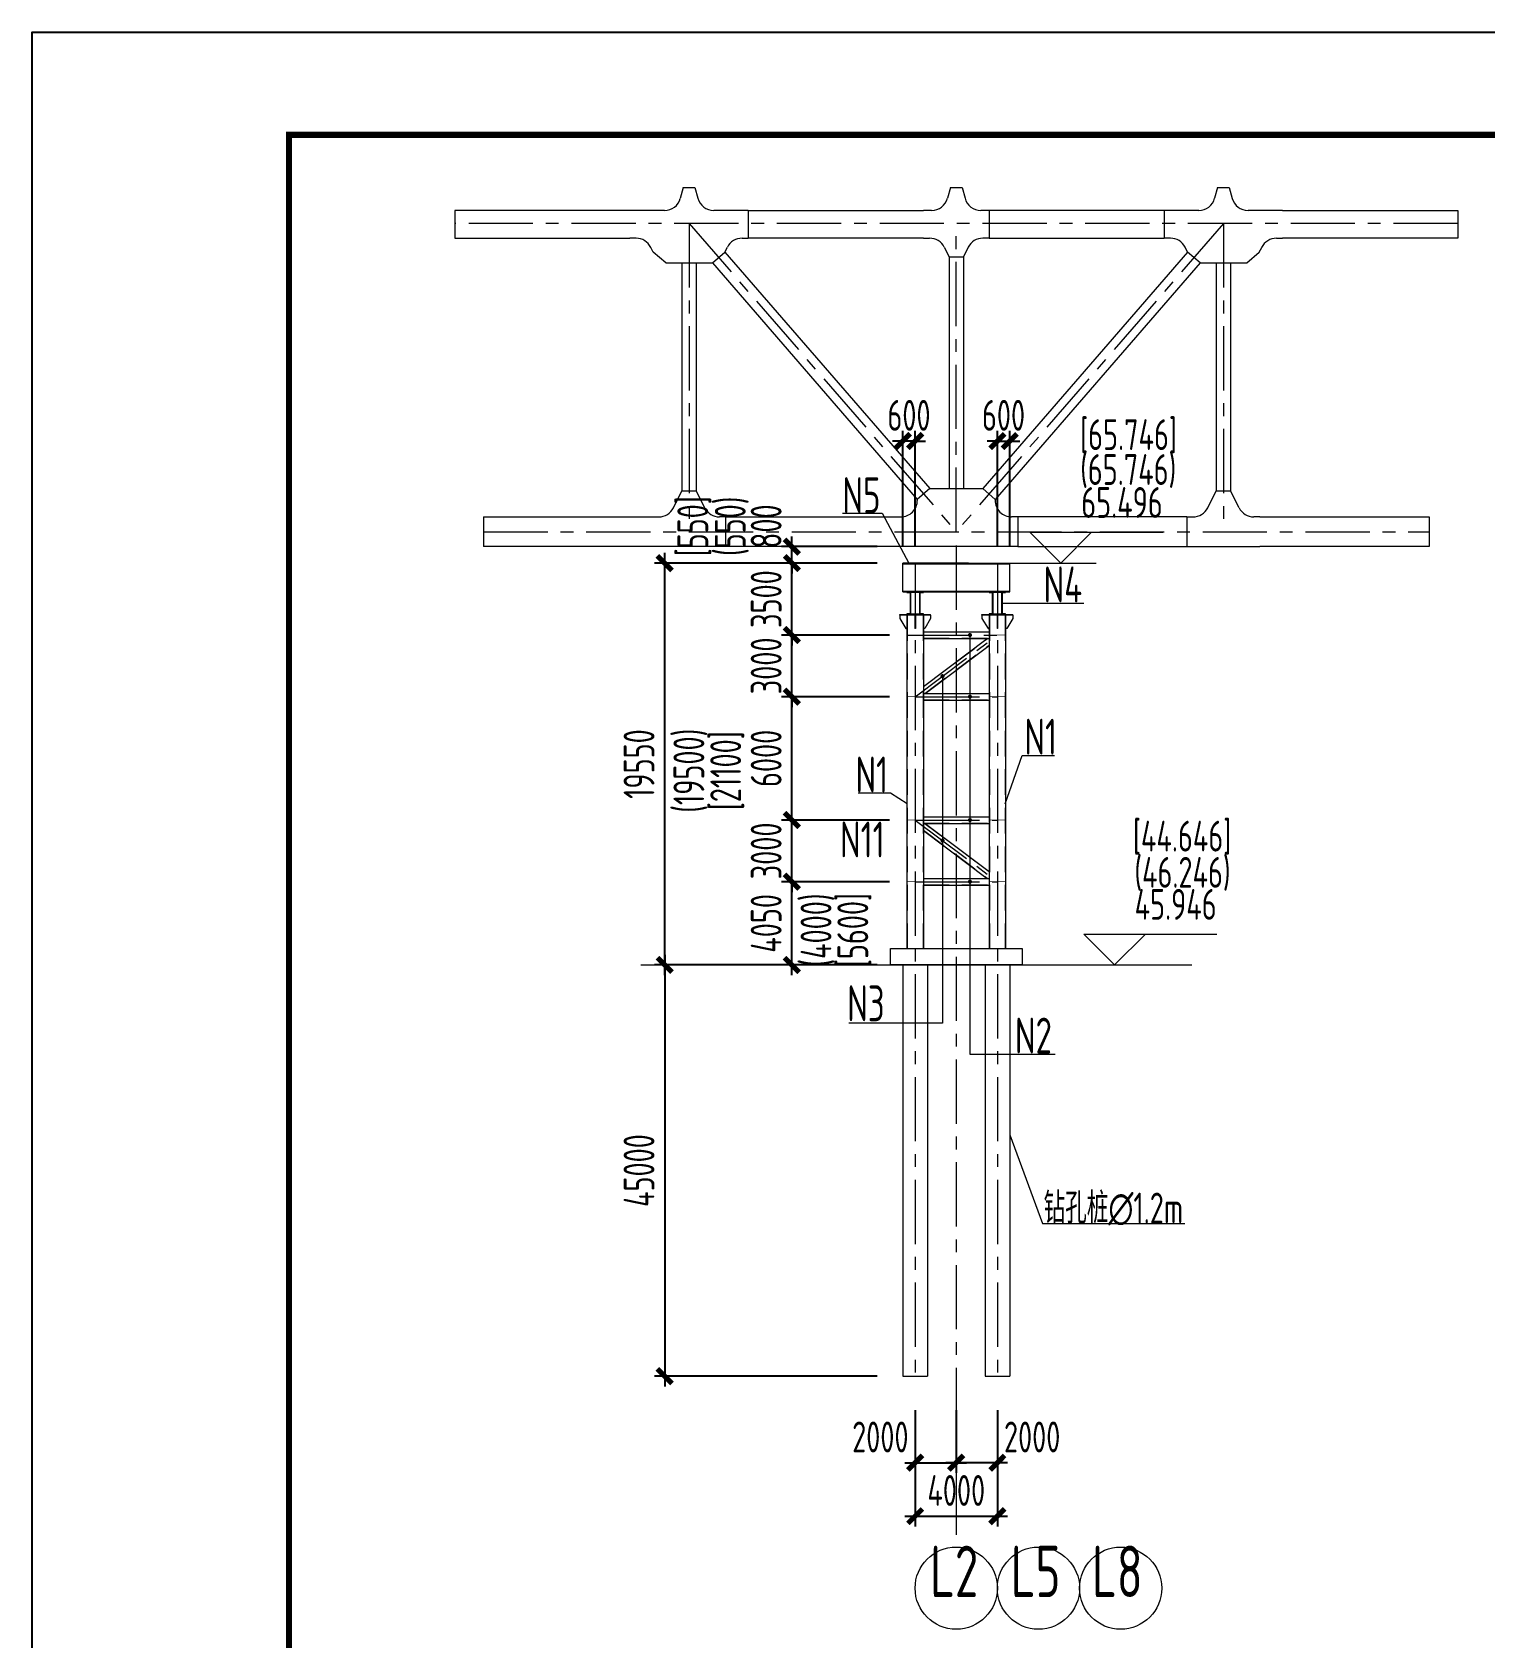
# Model space of a CAD drawing. Extents: x -2876908 to 633791, y -1383861 to 872234.
# Drawn here: x -1283956 to -1213262, y -157479 to -79366 of the extents above; entities that cross this region are included whole.
import ezdxf
from ezdxf.enums import TextEntityAlignment as Align

# ---------------------------------------------------------------- set-up
doc = ezdxf.new("R2010")
doc.units = 0
doc.header["$LTSCALE"] = 5
doc.header["$MEASUREMENT"] = 0
for name, pattern in [('CENTER', [2, 1.25, -0.25, 0.25, -0.25]), ('DASH', [0.35, 0.25, -0.1]), ('DASHED', [0.75, 0.5, -0.25])]:
    doc.linetypes.add(name, pattern=pattern)
doc.layers.get('0').update_dxf_attribs({"linetype": 'CONTINUOUS', "lineweight": 25})
doc.layers.get('DEFPOINTS').update_dxf_attribs({"color": 35, "linetype": 'CONTINUOUS', "lineweight": 13})
for name, color, linetype, lineweight in [('1粗实线', 1, 'CONTINUOUS', 30), ('3中心线', 6, 'CENTER', 18), ('4虚线', 2, 'DASHED', 18), ('5标注', 3, 'CONTINUOUS', 15), ('7边界线', 8, 'CONTINUOUS', 15), ('8轮廓线', 4, 'CONTINUOUS', 15), ('DIM', 3, 'CONTINUOUS', 0), ('HFZT', 5, 'CONTINUOUS', 15), ('REIND', 1, 'CONTINUOUS', 0), ('THIN', 7, 'CONTINUOUS', 0)]:
    doc.layers.add(name, color=color, linetype=linetype, lineweight=lineweight)
doc.styles.add('TSSD_Dimension', font='tssdeng.shx', dxfattribs={"width": 0.7, "bigfont": 'hztxt.shx'})
doc.styles.add('TSSD_NORM', font='tssdeng.shx', dxfattribs={"width": 0.7, "bigfont": 'hztxt.shx'})
doc.dimstyles.new('SJSYB-(50)$7', dxfattribs={"dimscale": 50, "dimtxt": 3.5, "dimasz": 1.5, "dimexe": 1, "dimexo": 1, "dimgap": 0.65, "dimtad": 1, "dimdec": 0, "dimzin": 0, "dimdsep": 46, "dimtxsty": 'TSSD_NORM', "dimblk": 'OBLIQUE', "dimcen": 0, "dimclrd": 256, "dimclre": 256, "dimclrt": 7, "dimadec": 0, "dimazin": 0, "dimtfac": 1, "dimtdec": 0, "dimtmove": 1, "dimatfit": 3, "dimldrblk": 'NONE', "dimfxl": 4, "dimfxlon": 1, "dimtolj": 1, "dimtzin": 0, "dimlwd": -1, "dimlwe": -1, "dimarcsym": 0})
doc.dimstyles.new('TSSD_100_100', dxfattribs={"dimtxt": 300, "dimasz": 100, "dimexe": 100, "dimexo": 250, "dimgap": 100, "dimtad": 1, "dimdec": 0, "dimzin": 0, "dimdsep": 46, "dimtxsty": 'TSSD_Dimension', "dimblk": 'ARCHTICK', "dimblk1": 'ARCHTICK', "dimblk2": 'ARCHTICK', "dimcen": 0, "dimdle": 100, "dimclrt": 7, "dimadec": 0, "dimazin": 0, "dimtfac": 1, "dimtdec": 0, "dimtix": 1, "dimtmove": 2, "dimatfit": 3, "dimfxl": 1, "dimtolj": 1, "dimtzin": 0, "dimarcsym": 0})

# ---------------------------------------------------------------- blocks, each defined once
blk = doc.blocks.new('LD')
at = {"layer": '3中心线', "ltscale": 500}
for p, q in [((-1150479, 4371), (-1199282, 4371)), ((-1187880, 4371), (-1174880, -10629)), ((-1187880, 4371), (-1187880, -10629)), ((-1174880, -10629), (-1174880, 4371)), ((-1161880, 4371), (-1174880, -10629)), ((-1161880, 4371), (-1161880, -10629)), ((-1197887, -10629), (-1151874, -10629))]:
    blk.add_line(p, q, dxfattribs=at)
at = {"layer": '8轮廓线'}
for p, q in [((-1188165, 6114), (-1188307, 5589)), ((-1188165, 6114), (-1187596, 6114)), ((-1187596, 6114), (-1187455, 5593)), ((-1175165, 6118), (-1175307, 5593)), ((-1175165, 6118), (-1174596, 6118)), ((-1174596, 6118), (-1174454, 5593)), ((-1162165, 6114), (-1162306, 5593)), ((-1162165, 6114), (-1161596, 6114)), ((-1161596, 6114), (-1161454, 5589)), ((-1189079, 4999), (-1199282, 4999)), ((-1199282, 4999), (-1199282, 3649)), ((-1185001, 5003), (-1186682, 5003)), ((-1185001, 5003), (-1176479, 5003)), ((-1185001, 5003), (-1185001, 3653)), ((-1176079, 5003), (-1176479, 5003)), ((-1173282, 5003), (-1173681, 5003)), ((-1164760, 5003), (-1173282, 5003)), ((-1173282, 5003), (-1173282, 3653)), ((-1163078, 5003), (-1164760, 5003)), ((-1164760, 5003), (-1164760, 3653)), ((-1159003, 4999), (-1160681, 4999)), ((-1159003, 4999), (-1150479, 4999)), ((-1150479, 4999), (-1150479, 3649)), ((-1199282, 3649), (-1190758, 3649)), ((-1190458, 3649), (-1190758, 3649)), ((-1189624, 2970), (-1189742, 3206)), ((-1186137, 2970), (-1186016, 3210)), ((-1185301, 3653), (-1185001, 3653)), ((-1176479, 3653), (-1185001, 3653)), ((-1176479, 3653), (-1176179, 3653)), ((-1175463, 3210), (-1175230, 2744)), ((-1174297, 3210), (-1174530, 2744)), ((-1173282, 3653), (-1173582, 3653)), ((-1173282, 3653), (-1164760, 3653)), ((-1164460, 3653), (-1164760, 3653)), ((-1163624, 2970), (-1163744, 3210)), ((-1160137, 2970), (-1160018, 3206)), ((-1159303, 3649), (-1159003, 3649)), ((-1150479, 3649), (-1159003, 3649)), ((-1189019, 2446), (-1189624, 2970)), ((-1189019, 2446), (-1186741, 2446)), ((-1188230, 2446), (-1188230, -8636)), ((-1187530, 2446), (-1187530, -8636)), ((-1186741, 2446), (-1186137, 2970)), ((-1186741, 2446), (-1176774, -9055)), ((-1186137, 2970), (-1176169, -8531)), ((-1175230, 2744), (-1175230, -8531)), ((-1175230, 2744), (-1174530, 2744)), ((-1174530, 2744), (-1174530, -8531)), ((-1163624, 2970), (-1173591, -8531)), ((-1163019, 2446), (-1172987, -9055)), ((-1163019, 2446), (-1163624, 2970)), ((-1163019, 2446), (-1160741, 2446)), ((-1162230, 2446), (-1162230, -8636)), ((-1161530, 2446), (-1161530, -8636)), ((-1160741, 2446), (-1160137, 2970)), ((-1176169, -8531), (-1176774, -9055)), ((-1176169, -8531), (-1173591, -8531)), ((-1173591, -8531), (-1172987, -9055)), ((-1188644, -9463), (-1188230, -8636)), ((-1188230, -8636), (-1187530, -8636)), ((-1187117, -9463), (-1187530, -8636)), ((-1176774, -9055), (-1176774, -9105)), ((-1172987, -9055), (-1172987, -9105)), ((-1162644, -9463), (-1162230, -8636)), ((-1162230, -8636), (-1161530, -8636)), ((-1161117, -9463), (-1161530, -8636)), ((-1197887, -9905), (-1197887, -11353)), ((-1197887, -9905), (-1189659, -9905)), ((-1189659, -9905), (-1189359, -9905)), ((-1186101, -9905), (-1186401, -9905)), ((-1186101, -9905), (-1186101, -11353)), ((-1186101, -9905), (-1177874, -9905)), ((-1177874, -9905), (-1177574, -9905)), ((-1171887, -9905), (-1172187, -9905)), ((-1171887, -9905), (-1171887, -11353)), ((-1163659, -9905), (-1171887, -9905)), ((-1163659, -9905), (-1163359, -9905)), ((-1163659, -9905), (-1163659, -11353)), ((-1160101, -9905), (-1160401, -9905)), ((-1160101, -9905), (-1151874, -9905)), ((-1151874, -9905), (-1151874, -11353)), ((-1186101, -11353), (-1197887, -11353)), ((-1171887, -11353), (-1186101, -11353)), ((-1171887, -11353), (-1160101, -11353)), ((-1151874, -11353), (-1160101, -11353))]:
    blk.add_line(p, q, dxfattribs=at)
for centre, start, end in [((-1189079, 5799), 270, 344.82495), ((-1186682, 5803), 195.17505, 270), ((-1176079, 5803), 270, 344.82495), ((-1173681, 5803), 195.17505, 270), ((-1163078, 5803), 270, 344.82495), ((-1160681, 5799), 195.17505, 270), ((-1190458, 2849), 26.56505, 90), ((-1185301, 2853), 90, 153.43495), ((-1176179, 2853), 26.56505, 90), ((-1173582, 2853), 90, 153.43495), ((-1164460, 2853), 26.56505, 90), ((-1159303, 2849), 90, 153.43495), ((-1177574, -9105), 269.99825, 0), ((-1172187, -9105), 180, 270.00175), ((-1189359, -9105), 270, 333.43495), ((-1186401, -9105), 206.56505, 270), ((-1163359, -9105), 270, 333.43495), ((-1160401, -9105), 206.56505, 270)]:
    blk.add_arc(centre, 800, start, end, dxfattribs=at)
blk = doc.blocks.new('_ArchTick')
at = {"color": 0, "linetype": 'ByBlock', "const_width": 0.5}
blk.add_lwpolyline([(-0.71, -0.71), (0.71, 0.71)], dxfattribs=at)
blk = doc.blocks.new('*D1946')
at = {"layer": 'DEFPOINTS', "color": 0, "transparency": 16777216}
for p in [(-1246986, -120696), (-1242186, -120696), (-1242411, -124746)]:
    blk.add_point(p, dxfattribs=at)
at = {"layer": 'DIM', "color": 0, "lineweight": -2, "transparency": 16777216}
for p, q in [((-1246986, -125246), (-1246986, -120196)), ((-1243436, -120696), (-1247486, -120696)), ((-1243661, -124746), (-1247486, -124746))]:
    blk.add_line(p, q, dxfattribs=at)
at = {"layer": 'DIM', "color": 0, "lineweight": -2, "transparency": 16777216, "xscale": 500, "yscale": 500, "zscale": 500}
for p, rotation in [((-1246986, -120696), 90), ((-1246986, -124746), 270)]:
    blk.add_blockref('_ArchTick', p, dxfattribs=dict(at, rotation=rotation))
at = {"layer": 'DIM', "color": 7, "transparency": 16777216, "insert": (-1248236, -122721), "char_height": 1500, "attachment_point": 5, "rotation": 90, "style": 'TSSD_Dimension'}
blk.add_mtext('\\A1;4050', dxfattribs=at)
blk = doc.blocks.new('*D1947')
at = {"layer": 'DEFPOINTS', "color": 0, "transparency": 16777216}
for p in [(-1246986, -117696), (-1240986, -117696), (-1240986, -120696)]:
    blk.add_point(p, dxfattribs=at)
at = {"layer": 'DIM', "color": 0, "lineweight": -2, "transparency": 16777216}
for p, q in [((-1242236, -117696), (-1247486, -117696)), ((-1246986, -117696), (-1246986, -117196)), ((-1246986, -120696), (-1246986, -117696)), ((-1242236, -120696), (-1247486, -120696)), ((-1246986, -120696), (-1246986, -121196))]:
    blk.add_line(p, q, dxfattribs=at)
at = {"layer": 'DIM', "color": 0, "lineweight": -2, "transparency": 16777216, "xscale": 500, "yscale": 500, "zscale": 500}
for p, rotation in [((-1246986, -117696), 270), ((-1246986, -120696), 90)]:
    blk.add_blockref('_ArchTick', p, dxfattribs=dict(at, rotation=rotation))
at = {"layer": 'DIM', "color": 7, "transparency": 16777216, "insert": (-1248236, -119196), "char_height": 1500, "attachment_point": 5, "rotation": 90, "style": 'TSSD_Dimension'}
blk.add_mtext('\\A1;3000', dxfattribs=at)
blk = doc.blocks.new('*D1948')
at = {"layer": 'DEFPOINTS', "color": 0, "transparency": 16777216}
for p in [(-1246986, -111696), (-1240986, -111696), (-1240986, -117696)]:
    blk.add_point(p, dxfattribs=at)
at = {"layer": 'DIM', "color": 0, "lineweight": -2, "transparency": 16777216}
for p, q in [((-1242236, -111696), (-1247486, -111696)), ((-1246986, -118196), (-1246986, -111196)), ((-1242236, -117696), (-1247486, -117696))]:
    blk.add_line(p, q, dxfattribs=at)
at = {"layer": 'DIM', "color": 0, "lineweight": -2, "transparency": 16777216, "xscale": 500, "yscale": 500, "zscale": 500}
for p, rotation in [((-1246986, -111696), 90), ((-1246986, -117696), 270)]:
    blk.add_blockref('_ArchTick', p, dxfattribs=dict(at, rotation=rotation))
at = {"layer": 'DIM', "color": 7, "transparency": 16777216, "insert": (-1248236, -114696), "char_height": 1500, "attachment_point": 5, "rotation": 90, "style": 'TSSD_Dimension'}
blk.add_mtext('\\A1;6000', dxfattribs=at)
blk = doc.blocks.new('*D1949')
at = {"layer": 'DEFPOINTS', "color": 0, "transparency": 16777216}
for p in [(-1246986, -108696), (-1240986, -108696), (-1240986, -111696)]:
    blk.add_point(p, dxfattribs=at)
at = {"layer": 'DIM', "color": 0, "lineweight": -2, "transparency": 16777216}
for p, q in [((-1246986, -108696), (-1246986, -108196)), ((-1242236, -108696), (-1247486, -108696)), ((-1246986, -111696), (-1246986, -108696)), ((-1242236, -111696), (-1247486, -111696)), ((-1246986, -111696), (-1246986, -112196))]:
    blk.add_line(p, q, dxfattribs=at)
at = {"layer": 'DIM', "color": 0, "lineweight": -2, "transparency": 16777216, "xscale": 500, "yscale": 500, "zscale": 500}
for p, rotation in [((-1246986, -108696), 270), ((-1246986, -111696), 90)]:
    blk.add_blockref('_ArchTick', p, dxfattribs=dict(at, rotation=rotation))
at = {"layer": 'DIM', "color": 7, "transparency": 16777216, "insert": (-1248236, -110196), "char_height": 1500, "attachment_point": 5, "rotation": 90, "style": 'TSSD_Dimension'}
blk.add_mtext('\\A1;3000', dxfattribs=at)
blk = doc.blocks.new('*D1950')
at = {"layer": 'DEFPOINTS', "color": 0, "transparency": 16777216}
for p in [(-1246986, -105196), (-1241586, -105196), (-1241586, -108696)]:
    blk.add_point(p, dxfattribs=at)
at = {"layer": 'DIM', "color": 0, "lineweight": -2, "transparency": 16777216}
for p, q in [((-1242836, -105196), (-1247486, -105196)), ((-1246986, -105196), (-1246986, -104696)), ((-1246986, -108696), (-1246986, -105196)), ((-1242836, -108696), (-1247486, -108696)), ((-1246986, -108696), (-1246986, -109196))]:
    blk.add_line(p, q, dxfattribs=at)
at = {"layer": 'DIM', "color": 0, "lineweight": -2, "transparency": 16777216, "xscale": 500, "yscale": 500, "zscale": 500}
for p, rotation in [((-1246986, -105196), 270), ((-1246986, -108696), 90)]:
    blk.add_blockref('_ArchTick', p, dxfattribs=dict(at, rotation=rotation))
at = {"layer": 'DIM', "color": 7, "transparency": 16777216, "insert": (-1248236, -106946), "char_height": 1500, "attachment_point": 5, "rotation": 90, "style": 'TSSD_Dimension'}
blk.add_mtext('\\A1;3500', dxfattribs=at)
blk = doc.blocks.new('*D1951')
at = {"layer": 'DEFPOINTS', "color": 0, "transparency": 16777216}
for p in [(-1253172, -105196), (-1241586, -105196), (-1241586, -124746)]:
    blk.add_point(p, dxfattribs=at)
at = {"layer": 'DIM', "color": 0, "lineweight": -2, "transparency": 16777216}
for p, q in [((-1242836, -105196), (-1253672, -105196)), ((-1253172, -125246), (-1253172, -104696)), ((-1242836, -124746), (-1253672, -124746))]:
    blk.add_line(p, q, dxfattribs=at)
at = {"layer": 'DIM', "color": 0, "lineweight": -2, "transparency": 16777216, "xscale": 500, "yscale": 500, "zscale": 500}
for p, rotation in [((-1253172, -105196), 90), ((-1253172, -124746), 270)]:
    blk.add_blockref('_ArchTick', p, dxfattribs=dict(at, rotation=rotation))
at = {"layer": 'DIM', "color": 7, "transparency": 16777216, "insert": (-1254422, -114971), "char_height": 1500, "attachment_point": 5, "rotation": 90, "style": 'TSSD_Dimension'}
blk.add_mtext('\\A1;19550', dxfattribs=at)
blk = doc.blocks.new('*D1952')
at = {"layer": 'DEFPOINTS', "color": 0, "transparency": 16777216}
for p in [(-1241586, -124746), (-1253172, -144746), (-1241586, -144746)]:
    blk.add_point(p, dxfattribs=at)
at = {"layer": 'DIM', "color": 0, "lineweight": -2, "transparency": 16777216}
for p, q in [((-1242836, -124746), (-1253672, -124746)), ((-1253172, -124246), (-1253172, -145246)), ((-1242836, -144746), (-1253672, -144746))]:
    blk.add_line(p, q, dxfattribs=at)
at = {"layer": 'DIM', "color": 0, "lineweight": -2, "transparency": 16777216, "xscale": 500, "yscale": 500, "zscale": 500}
for p, rotation in [((-1253172, -124746), 90), ((-1253172, -144746), 270)]:
    blk.add_blockref('_ArchTick', p, dxfattribs=dict(at, rotation=rotation))
at = {"layer": 'DIM', "color": 7, "transparency": 16777216, "insert": (-1254422, -134746), "char_height": 1500, "attachment_point": 5, "rotation": 90, "style": 'TSSD_Dimension'}
blk.add_mtext('\\A1;45000', dxfattribs=at)
blk = doc.blocks.new('_None')
blk = doc.blocks.new('_Oblique')
at = {"color": 0, "linetype": 'ByBlock', "lineweight": -2}
blk.add_line((-0.5, -0.5), (0.5, 0.5), dxfattribs=at)
blk = doc.blocks.new('*D1953')
at = {"layer": 'DEFPOINTS', "color": 0, "transparency": 16777216}
for p in [(-1240986, -145146), (-1238986, -145146), (-1238986, -148956)]:
    blk.add_point(p, dxfattribs=at)
at = {"layer": 'DIM', "color": 0, "lineweight": -2, "transparency": 16777216}
for p, q in [((-1240986, -146396), (-1240986, -149456)), ((-1238986, -146396), (-1238986, -149456)), ((-1241486, -148956), (-1238486, -148956))]:
    blk.add_line(p, q, dxfattribs=at)
at = {"layer": 'DIM', "color": 0, "lineweight": -2, "transparency": 16777216, "xscale": 500, "yscale": 500, "zscale": 500, "rotation": 180}
blk.add_blockref('_ArchTick', (-1240986, -148956), dxfattribs=at)
at = {"layer": 'DIM', "color": 0, "lineweight": -2, "transparency": 16777216, "xscale": 500, "yscale": 500, "zscale": 500}
blk.add_blockref('_ArchTick', (-1238986, -148956), dxfattribs=at)
at = {"layer": 'DIM', "color": 7, "transparency": 16777216, "insert": (-1242680, -147706), "char_height": 1500, "attachment_point": 5, "style": 'TSSD_Dimension'}
blk.add_mtext('\\A1;2000', dxfattribs=at)
blk = doc.blocks.new('施工设计图框')
at = {"color": 7, "linetype": 'Continuous'}
blk.add_lwpolyline([(-395.5, -13.5), (-395.5, 283.5), (24.5, 283.5), (24.5, -13.5), (-395.5, -13.5)], dxfattribs=at)
at = {"layer": '1粗实线', "color": 7, "linetype": 'Continuous', "const_width": 0.6}
blk.add_lwpolyline([(-370.5, -3.5), (-370.5, 273.5), (14.5, 273.5), (14.5, -3.5), (-370.5, -3.5)], dxfattribs=at)
at = {"layer": 'HFZT', "color": 2, "style": 'TSSD_NORM', "width": 0.7}
for tag, height, p in [('比例尺', 2.5, (7.25, 17.5)), ('图号', 2.5, (-20.49, 3.5)), ('日期', 2.5, (7.25, 3.5)), ('图名', 4, (-76.24, 0.75))]:
    blk.add_attdef(tag, text='', height=height, dxfattribs=at).set_placement(p, align=Align.MIDDLE)
blk = doc.blocks.new('*D1971')
at = {"layer": 'DEFPOINTS', "color": 0, "transparency": 16777216}
for p in [(-1238986, -145146), (-1236986, -145146), (-1238986, -148956)]:
    blk.add_point(p, dxfattribs=at)
at = {"layer": 'DIM', "color": 0, "lineweight": -2, "transparency": 16777216}
for p, q in [((-1238986, -146396), (-1238986, -149456)), ((-1236986, -146396), (-1236986, -149456)), ((-1236486, -148956), (-1239486, -148956))]:
    blk.add_line(p, q, dxfattribs=at)
at = {"layer": 'DIM', "color": 0, "lineweight": -2, "transparency": 16777216, "xscale": 500, "yscale": 500, "zscale": 500, "rotation": 180}
blk.add_blockref('_ArchTick', (-1238986, -148956), dxfattribs=at)
at = {"layer": 'DIM', "color": 0, "lineweight": -2, "transparency": 16777216, "xscale": 500, "yscale": 500, "zscale": 500}
blk.add_blockref('_ArchTick', (-1236986, -148956), dxfattribs=at)
at = {"layer": 'DIM', "color": 7, "transparency": 16777216, "insert": (-1235292, -147706), "char_height": 1500, "attachment_point": 5, "style": 'TSSD_Dimension'}
blk.add_mtext('\\A1;2000', dxfattribs=at)
blk = doc.blocks.new('*D1972')
at = {"layer": 'DEFPOINTS', "color": 0, "transparency": 16777216}
for p in [(-1240986, -145146), (-1236986, -145146), (-1236986, -151558)]:
    blk.add_point(p, dxfattribs=at)
at = {"layer": 'DIM', "color": 0, "lineweight": -2, "transparency": 16777216}
for p, q in [((-1240986, -146396), (-1240986, -152058)), ((-1236986, -146396), (-1236986, -152058)), ((-1241486, -151558), (-1236486, -151558))]:
    blk.add_line(p, q, dxfattribs=at)
at = {"layer": 'DIM', "color": 0, "lineweight": -2, "transparency": 16777216, "xscale": 500, "yscale": 500, "zscale": 500, "rotation": 180}
blk.add_blockref('_ArchTick', (-1240986, -151558), dxfattribs=at)
at = {"layer": 'DIM', "color": 0, "lineweight": -2, "transparency": 16777216, "xscale": 500, "yscale": 500, "zscale": 500}
blk.add_blockref('_ArchTick', (-1236986, -151558), dxfattribs=at)
at = {"layer": 'DIM', "color": 7, "transparency": 16777216, "insert": (-1238986, -150308), "char_height": 1500, "attachment_point": 5, "style": 'TSSD_Dimension'}
blk.add_mtext('\\A1;4000', dxfattribs=at)
blk = doc.blocks.new('*D1984')
at = {"layer": 'DEFPOINTS', "color": 0, "transparency": 16777216}
for p in [(-1246986, -104396), (-1241586, -104396), (-1241586, -105196)]:
    blk.add_point(p, dxfattribs=at)
at = {"layer": 'DIM', "color": 0, "lineweight": -2, "transparency": 16777216}
for p, q in [((-1242836, -104396), (-1247486, -104396)), ((-1246986, -104396), (-1246986, -103896)), ((-1246986, -105196), (-1246986, -104396)), ((-1242836, -105196), (-1247486, -105196)), ((-1246986, -105196), (-1246986, -105696))]:
    blk.add_line(p, q, dxfattribs=at)
at = {"layer": 'DIM', "color": 0, "lineweight": -2, "transparency": 16777216, "xscale": 500, "yscale": 500, "zscale": 500}
for p, rotation in [((-1246986, -104396), 270), ((-1246986, -105196), 90)]:
    blk.add_blockref('_ArchTick', p, dxfattribs=dict(at, rotation=rotation))
at = {"layer": 'DIM', "color": 7, "transparency": 16777216, "insert": (-1248236, -103405), "char_height": 1500, "attachment_point": 5, "rotation": 90, "style": 'TSSD_Dimension'}
blk.add_mtext('\\A1;800', dxfattribs=at)
blk = doc.blocks.new('*D1987')
at = {"layer": 'DEFPOINTS', "color": 0, "transparency": 16777216}
for p in [(-1241586, -99257), (-1241586, -105654), (-1240986, -105654)]:
    blk.add_point(p, dxfattribs=at)
at = {"layer": 'DIM', "color": 0, "lineweight": -2, "transparency": 16777216}
for p, q in [((-1241586, -104404), (-1241586, -98757)), ((-1240986, -104404), (-1240986, -98757)), ((-1241586, -99257), (-1242086, -99257)), ((-1240986, -99257), (-1241586, -99257)), ((-1240986, -99257), (-1240486, -99257))]:
    blk.add_line(p, q, dxfattribs=at)
at = {"layer": 'DIM', "color": 0, "lineweight": -2, "transparency": 16777216, "xscale": 500, "yscale": 500, "zscale": 500}
blk.add_blockref('_ArchTick', (-1241586, -99257), dxfattribs=at)
at = {"layer": 'DIM', "color": 0, "lineweight": -2, "transparency": 16777216, "xscale": 500, "yscale": 500, "zscale": 500, "rotation": 180}
blk.add_blockref('_ArchTick', (-1240986, -99257), dxfattribs=at)
at = {"layer": 'DIM', "color": 7, "transparency": 16777216, "insert": (-1241286, -98007), "char_height": 1500, "attachment_point": 5, "style": 'TSSD_Dimension'}
blk.add_mtext('\\A1;600', dxfattribs=at)
blk = doc.blocks.new('*D1988')
at = {"layer": 'DEFPOINTS', "color": 0, "transparency": 16777216}
for p in [(-1236386, -99257), (-1236986, -105608), (-1236386, -105608)]:
    blk.add_point(p, dxfattribs=at)
at = {"layer": 'DIM', "color": 0, "lineweight": -2, "transparency": 16777216}
for p, q in [((-1236986, -104358), (-1236986, -98757)), ((-1236386, -104358), (-1236386, -98757)), ((-1236986, -99257), (-1237486, -99257)), ((-1236986, -99257), (-1236386, -99257)), ((-1236386, -99257), (-1235886, -99257))]:
    blk.add_line(p, q, dxfattribs=at)
at = {"layer": 'DIM', "color": 0, "lineweight": -2, "transparency": 16777216, "xscale": 500, "yscale": 500, "zscale": 500}
blk.add_blockref('_ArchTick', (-1236986, -99257), dxfattribs=at)
at = {"layer": 'DIM', "color": 0, "lineweight": -2, "transparency": 16777216, "xscale": 500, "yscale": 500, "zscale": 500, "rotation": 180}
blk.add_blockref('_ArchTick', (-1236386, -99257), dxfattribs=at)
at = {"layer": 'DIM', "color": 7, "transparency": 16777216, "insert": (-1236686, -98007), "char_height": 1500, "attachment_point": 5, "style": 'TSSD_Dimension'}
blk.add_mtext('\\A1;600', dxfattribs=at)

msp = doc.modelspace()

# ---------------------------------------------------------------- linework, layer by layer
at = {"layer": '3中心线', "ltscale": 500}
for p, q in [((-1238986.19, -104341.73), (-1238986.19, -153060.885)), ((-1240986.19, -105195.73), (-1240986.19, -144745.73)), ((-1236986.19, -105195.73), (-1236986.19, -144745.73)), ((-1241386.19, -108695.73), (-1236586.19, -108695.73)), ((-1240986.19, -111695.73), (-1236986.19, -108695.73)), ((-1240986.19, -111695.73), (-1236986.19, -111695.73)), ((-1240986.19, -117695.73), (-1236986.19, -117695.73)), ((-1240986.19, -117695.73), (-1236986.19, -120695.73)), ((-1240986.19, -120695.73), (-1236986.19, -120695.73))]:
    msp.add_line(p, q, dxfattribs=at)
at = {"layer": '4虚线', "ltscale": 500}
for p, q in [((-1241370.19, -107725.73), (-1241370.19, -123945.73)), ((-1240602.19, -107725.73), (-1240602.19, -123945.73)), ((-1237370.19, -107725.73), (-1237370.19, -123945.73)), ((-1236602.19, -107725.73), (-1236602.19, -123945.73)), ((-1240586.19, -108541.23), (-1237386.19, -108541.23)), ((-1240586.19, -108850.23), (-1237386.19, -108850.23)), ((-1240586.19, -111202.605), (-1237460.357, -108858.23)), ((-1240512.024, -111533.23), (-1237386.19, -109188.855)), ((-1240586.19, -111541.23), (-1237386.19, -111541.23)), ((-1240586.19, -111850.23), (-1237386.19, -111850.23)), ((-1240586.19, -117541.23), (-1237386.19, -117541.23)), ((-1240586.19, -117850.23), (-1237386.19, -117850.23)), ((-1240512.024, -117858.23), (-1237386.19, -120202.605)), ((-1240586.19, -118188.855), (-1237460.357, -120533.23)), ((-1240586.19, -120541.23), (-1237386.19, -120541.23)), ((-1240586.19, -120850.23), (-1237386.19, -120850.23))]:
    msp.add_line(p, q, dxfattribs=at)
at = {"layer": '5标注'}
for p, q in [((-1244527.428, -102770.312), (-1242583.385, -102770.312)), ((-1242583.385, -102770.312), (-1241285.614, -105195.73)), ((-1238397.739, -105195.73), (-1241586.19, -105195.73)), ((-1236736.19, -107145.73), (-1232783.759, -107145.73)), ((-1234789.585, -137318.647), (-1227860.037, -137318.647))]:
    msp.add_line(p, q, dxfattribs=at)
at = {"layer": '5标注', "linetype": 'DASH', "ltscale": 100, "const_width": 30, "flags": 128}
for points in [[(-1241386.19, -108695.73), (-1240586.19, -108695.73)], [(-1237386.19, -108695.73), (-1236586.19, -108695.73)], [(-1241386.19, -111695.73), (-1240586.19, -111695.73)], [(-1237386.19, -111695.73), (-1236586.19, -111695.73)], [(-1241386.19, -117695.73), (-1240586.19, -117695.73)], [(-1237386.19, -117695.73), (-1236586.19, -117695.73)], [(-1241386.19, -120695.73), (-1240586.19, -120695.73)], [(-1237386.19, -120695.73), (-1236586.19, -120695.73)]]:
    msp.add_lwpolyline(points, dxfattribs=at)
at = {"layer": '5标注'}
for points in [[(-1238318.212, -108695.73), (-1238318.212, -129090.119), (-1234175.451, -129090.119)], [(-1239654.168, -110696.713), (-1239654.168, -127575.438), (-1244220.27, -127575.438)], [(-1236386.19, -133005.643), (-1234789.585, -137318.647)]]:
    msp.add_lwpolyline(points, dxfattribs=at)
for centre in [(-1238986.19, -155060.885), (-1234986.19, -155060.885), (-1230986.19, -155060.885)]:
    msp.add_circle(centre, 2000, dxfattribs=at)
at = {"layer": '7边界线'}
msp.add_line((-1254327.088, -124745.73), (-1227528.991, -124745.73), dxfattribs=at)
at = {"layer": '8轮廓线'}
for p, q in [((-1241586.19, -105195.73), (-1236386.19, -105195.73)), ((-1241586.19, -106595.73), (-1241586.19, -105195.73)), ((-1241586.19, -105225.73), (-1236386.19, -105225.73)), ((-1236386.19, -106595.73), (-1236386.19, -105195.73)), ((-1241586.19, -106565.73), (-1236386.19, -106565.73)), ((-1241586.19, -106595.73), (-1236386.19, -106595.73)), ((-1241736.19, -107725.73), (-1241736.19, -107695.73)), ((-1241736.19, -107695.73), (-1240236.19, -107695.73)), ((-1240236.19, -107725.73), (-1241736.19, -107725.73)), ((-1241736.19, -107725.73), (-1241736.19, -107895.73)), ((-1241386.19, -107695.73), (-1240586.19, -107695.73)), ((-1241386.19, -107725.73), (-1241386.19, -123945.73)), ((-1240996.19, -107725.73), (-1240996.19, -108375.73)), ((-1240976.19, -107725.73), (-1240976.19, -108375.73)), ((-1240586.19, -107725.73), (-1240586.19, -123945.73)), ((-1240236.19, -107725.73), (-1240236.19, -107695.73)), ((-1240236.19, -107725.73), (-1240236.19, -107895.73)), ((-1237736.19, -107725.73), (-1237736.19, -107695.73)), ((-1237736.19, -107695.73), (-1236236.19, -107695.73)), ((-1236236.19, -107725.73), (-1237736.19, -107725.73)), ((-1237736.19, -107725.73), (-1237736.19, -107895.73)), ((-1237386.19, -107695.73), (-1236586.19, -107695.73)), ((-1237386.19, -107725.73), (-1237386.19, -123945.73)), ((-1236996.19, -107725.73), (-1236996.19, -108375.73)), ((-1236976.19, -107725.73), (-1236976.19, -108375.73)), ((-1236586.19, -107725.73), (-1236586.19, -123945.73)), ((-1236236.19, -107725.73), (-1236236.19, -107695.73)), ((-1236236.19, -107725.73), (-1236236.19, -107895.73)), ((-1241736.19, -107895.73), (-1241436.19, -108375.73)), ((-1241436.19, -108375.73), (-1241386.19, -108375.73)), ((-1240976.19, -108375.73), (-1240996.19, -108375.73)), ((-1240520.486, -108375.73), (-1240586.19, -108375.73)), ((-1240586.19, -108533.23), (-1237386.19, -108533.23)), ((-1240236.19, -107895.73), (-1240520.486, -108375.73)), ((-1237736.19, -107895.73), (-1237436.19, -108375.73)), ((-1237436.19, -108375.73), (-1237386.19, -108375.73)), ((-1236976.19, -108375.73), (-1236996.19, -108375.73)), ((-1236520.486, -108375.73), (-1236586.19, -108375.73)), ((-1236236.19, -107895.73), (-1236520.486, -108375.73)), ((-1240586.19, -108858.23), (-1237386.19, -108858.23)), ((-1240586.19, -111192.605), (-1237473.69, -108858.23)), ((-1240498.69, -111533.23), (-1237386.19, -109198.855)), ((-1240586.19, -111533.23), (-1237386.19, -111533.23)), ((-1240586.19, -111858.23), (-1237386.19, -111858.23)), ((-1240586.19, -117533.23), (-1237386.19, -117533.23)), ((-1240586.19, -117858.23), (-1237386.19, -117858.23)), ((-1240498.69, -117858.23), (-1237386.19, -120192.605)), ((-1240586.19, -118198.855), (-1237473.69, -120533.23)), ((-1240586.19, -120533.23), (-1237386.19, -120533.23)), ((-1240586.19, -120858.23), (-1237386.19, -120858.23)), ((-1241586.19, -124745.73), (-1241586.19, -144745.73)), ((-1240386.19, -124745.73), (-1240386.19, -144745.73)), ((-1237586.19, -124745.73), (-1237586.19, -144745.73)), ((-1236386.19, -124745.73), (-1236386.19, -144745.73)), ((-1241586.19, -144745.73), (-1240386.19, -144745.73)), ((-1237586.19, -144745.73), (-1236386.19, -144745.73))]:
    msp.add_line(p, q, dxfattribs=at)
for points in [[(-1241386.19, -107695.73), (-1240586.19, -107695.73), (-1240586.19, -107665.73), (-1240736.19, -107665.73), (-1240736.19, -106625.73), (-1240586.19, -106625.73), (-1240586.19, -106595.73), (-1241386.19, -106595.73), (-1241386.19, -106625.73), (-1241236.19, -106625.73), (-1241236.19, -107665.73), (-1241386.19, -107665.73)], [(-1241212.19, -107665.73), (-1240760.19, -107665.73), (-1240760.19, -106625.73), (-1241212.19, -106625.73)], [(-1237386.19, -107695.73), (-1236586.19, -107695.73), (-1236586.19, -107665.73), (-1236736.19, -107665.73), (-1236736.19, -106625.73), (-1236586.19, -106625.73), (-1236586.19, -106595.73), (-1237386.19, -106595.73), (-1237386.19, -106625.73), (-1237236.19, -106625.73), (-1237236.19, -107665.73), (-1237386.19, -107665.73)], [(-1237212.19, -107665.73), (-1236760.19, -107665.73), (-1236760.19, -106625.73), (-1237212.19, -106625.73)], [(-1242186.19, -124745.73), (-1242186.19, -123945.73), (-1235786.19, -123945.73), (-1235786.19, -124745.73)]]:
    msp.add_lwpolyline(points, close=True, dxfattribs=at)
at = {"layer": 'REIND', "const_width": 100}
for points in [[(-1238368.212, -108695.73, 1), (-1238268.212, -108695.73, 1)], [(-1239704.168, -110696.713, 1), (-1239604.168, -110696.713, 1)], [(-1238368.212, -111695.73, 1), (-1238268.212, -111695.73, 1)], [(-1238368.212, -117695.73, 1), (-1238268.212, -117695.73, 1)], [(-1239704.168, -118694.746, 1), (-1239604.168, -118694.746, 1)], [(-1238368.212, -120695.73, 1), (-1238268.212, -120695.73, 1)]]:
    msp.add_lwpolyline(points, format="xyb", close=True, dxfattribs=at)
at = {"layer": 'THIN'}
for p, q in [((-1233904.791, -105195.73), (-1235404.791, -103695.73)), ((-1235404.791, -103695.73), (-1232404.791, -103695.73)), ((-1233904.791, -105195.73), (-1232404.791, -103695.73)), ((-1232404.791, -103695.73), (-1228938.445, -103695.73)), ((-1236386.19, -105195.73), (-1232177.894, -105195.73)), ((-1233904.791, -105195.73), (-1233904.791, -105195.73)), ((-1231280.408, -124745.73), (-1232780.408, -123245.73)), ((-1232780.408, -123245.73), (-1229780.408, -123245.73)), ((-1231280.408, -124745.73), (-1229780.408, -123245.73)), ((-1229780.408, -123245.73), (-1226314.062, -123245.73)), ((-1233761.807, -124745.73), (-1229780.408, -124745.73))]:
    msp.add_line(p, q, dxfattribs=at)

# ---------------------------------------------------------------- block references
at = {"xscale": 500, "yscale": 500, "zscale": 500}
msp.add_blockref('施工设计图框', (-1086203.504, -221115.649), dxfattribs=at)
at = {"layer": '5标注'}
msp.add_blockref('LD', (-64105.886, -93042.326), dxfattribs=at)

# ---------------------------------------------------------------- texts
at = {"layer": '5标注', "color": 7, "char_height": 1750, "style": 'TSSD_NORM'}
for s, insert, attachment_point in [('N5', (-1244527.428, -102770.312), 7), ('N4', (-1234740.265, -107113.23), 7), ('N1', (-1235671.595, -114518.682), 7), ('N1', (-1242300.785, -116357.555), 9), ('N11', (-1242468.135, -119516.802), 9), ('N3', (-1242468.135, -127487.62), 9), ('N2', (-1236131.957, -129057.619), 7)]:
    msp.add_mtext(s, dxfattribs=dict(at, insert=insert, attachment_point=attachment_point))
at = {"layer": 'DIM', "color": 7, "style": 'TSSD_Dimension', "width": 0.7}
for s, height, p in [('[65.746]', 1500, (-1228249.072, -100146.714)), ('(65.746)', 1500, (-1228279.6, -101844.265)), ('65.496', 1500, (-1228938.445, -103445.73)), ('[44.646]', 1500, (-1225605.817, -119677.231)), ('(46.246)', 1500, (-1225636.06, -121438.97)), ('45.946', 1500, (-1226314.062, -122995.73)), ('L2', 2500, (-1237914.256, -156244.256)), ('L5', 2500, (-1233914.256, -156244.256)), ('L8', 2500, (-1229914.256, -156244.256))]:
    msp.add_text(s, height=height, dxfattribs=at).set_placement(p, align=Align.BOTTOM_RIGHT)
msp.add_text('钻孔桩∅1.2m', height=1500, dxfattribs=at).set_placement((-1234733.809, -137318.647))
at = {"layer": 'DIM', "color": 7, "char_height": 1500, "attachment_point": 5, "rotation": 90, "style": 'TSSD_Dimension'}
for s, insert in [('\\A1;[550]', (-1251729.614, -103405.345)), ('\\A1;(550)', (-1249907.903, -103405.345)), ('\\A1;(19500)', (-1251922.278, -115295.73)), ('\\A1;[21100]', (-1250129.33, -115295.73)), ('\\A1;(4000)', (-1245735.627, -123045.73)), ('\\A1;[5600]', (-1243942.679, -123045.73))]:
    msp.add_mtext(s, dxfattribs=dict(at, insert=insert))

# ---------------------------------------------------------------- dimensions: what is measured, and where the dimension line sits
at = {"layer": 'DIM'}
for base, p1, p2, picture, middle in [((-1241586.19, -99256.955), (-1240986.19, -105653.725), (-1241586.19, -105653.725), '*D1987', (-1241286.19, -98006.955)), ((-1236386.19, -99256.955), (-1236986.19, -105607.602), (-1236386.19, -105607.602), '*D1988', (-1236686.19, -98006.955)), ((-1236986.19, -151557.718), (-1240986.19, -145145.73), (-1236986.19, -145145.73), '*D1972', (-1238986.19, -150307.718))]:
    dim = msp.add_linear_dim(base=base, p1=p1, p2=p2, dimstyle='TSSD_100_100', override={"dimtxt": 1500, "dimasz": 500, "dimexe": 500, "dimexo": 1250, "dimgap": 500, "dimdle": 500}, dxfattribs=at)
    dim.commit()
    dim.dimension.update_dxf_attribs({"geometry": picture, "text_midpoint": middle})
for base, p1, p2, angle, picture, middle in [((-1246985.627, -104395.73), (-1241586.19, -105195.73), (-1241586.19, -104395.73), 90, '*D1984', (-1248235.627, -103405.345)), ((-1238986.19, -148955.796), (-1236986.19, -145145.73), (-1238986.19, -145145.73), 180, '*D1971', (-1235291.96, -147705.796))]:
    dim = msp.add_linear_dim(base=base, p1=p1, p2=p2, angle=angle, dimstyle='TSSD_100_100', override={"dimtxt": 1500, "dimasz": 500, "dimexe": 500, "dimexo": 1250, "dimgap": 500, "dimdle": 500}, dxfattribs=at)
    dim.commit()
    dim.dimension.update_dxf_attribs({"geometry": picture, "text_midpoint": middle, "dimtype": 160})
for base, p1, p2, picture, middle in [((-1253172.278, -105195.73), (-1241586.19, -124745.73), (-1241586.19, -105195.73), '*D1951', (-1254422.278, -114970.73)), ((-1246985.627, -105195.73), (-1241586.19, -108695.73), (-1241586.19, -105195.73), '*D1950', (-1248235.627, -106945.73)), ((-1246985.627, -108695.73), (-1240986.19, -111695.73), (-1240986.19, -108695.73), '*D1949', (-1248235.627, -110195.73)), ((-1246985.627, -111695.73), (-1240986.19, -117695.73), (-1240986.19, -111695.73), '*D1948', (-1248235.627, -114695.73)), ((-1246985.627, -117695.73), (-1240986.19, -120695.73), (-1240986.19, -117695.73), '*D1947', (-1248235.627, -119195.73)), ((-1246985.627, -120695.73), (-1242411.059, -124745.73), (-1242186.19, -120695.73), '*D1946', (-1248235.627, -122720.73))]:
    dim = msp.add_linear_dim(base=base, p1=p1, p2=p2, angle=90, dimstyle='TSSD_100_100', override={"dimtxt": 1500, "dimasz": 500, "dimexe": 500, "dimexo": 1250, "dimgap": 500, "dimdle": 500}, dxfattribs=at)
    dim.commit()
    dim.dimension.update_dxf_attribs({"geometry": picture, "text_midpoint": middle})
dim = msp.add_linear_dim(base=(-1253172.278, -144745.73), p1=(-1241586.19, -124745.73), p2=(-1241586.19, -144745.73), angle=90, text='45000', dimstyle='TSSD_100_100', override={"dimtxt": 1500, "dimasz": 500, "dimexe": 500, "dimexo": 1250, "dimgap": 500, "dimdle": 500}, dxfattribs=at)
dim.commit()
dim.dimension.update_dxf_attribs({"geometry": '*D1952', "text_midpoint": (-1254422.278, -134745.73)})
dim = msp.add_linear_dim(base=(-1238986.19, -148955.796), p1=(-1240986.19, -145145.73), p2=(-1238986.19, -145145.73), dimstyle='TSSD_100_100', override={"dimtxt": 1500, "dimasz": 500, "dimexe": 500, "dimexo": 1250, "dimgap": 500, "dimdle": 500}, dxfattribs=at)
dim.commit()
dim.dimension.update_dxf_attribs({"geometry": '*D1953', "text_midpoint": (-1242680.421, -147705.796), "dimtype": 160})

# ---------------------------------------------------------------- leaders
at = {"layer": '5标注', "annotation_type": 0, "has_hookline": 1, "text_width": 1460.577}
for points, hookline_direction in [([(-1236602.19, -116901.368), (-1235779.095, -114551.182), (-1235704.095, -114551.182)], 0), ([(-1241370.19, -116901.368), (-1242193.285, -116390.055), (-1242268.285, -116390.055)], 1)]:
    msp.add_leader(points, dimstyle='SJSYB-(50)$7', override={"dimgap": 0.65, "dimtad": 1}, dxfattribs=dict(at, hookline_direction=hookline_direction))

doc.saveas('drawing.dxf')
